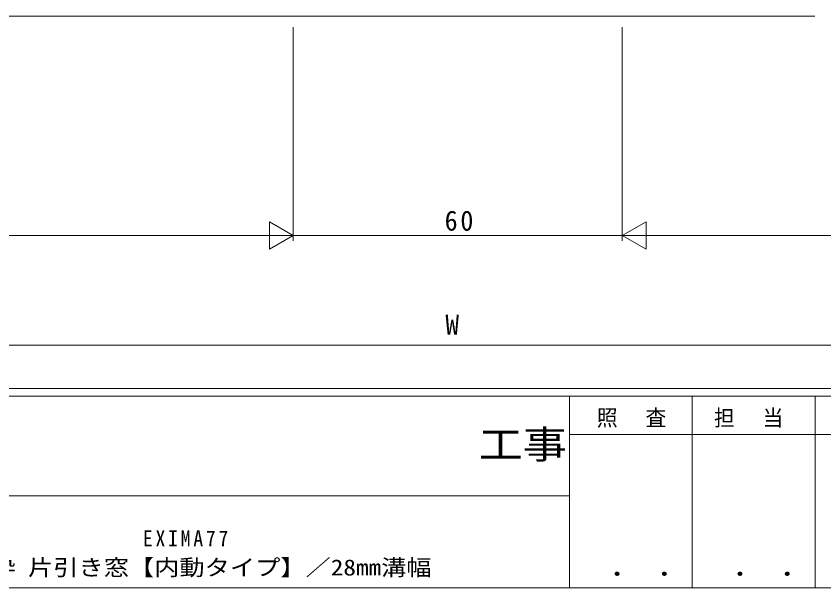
# Model space of a CAD drawing. Units: millimetres on the paper. Extents: x -420 to 373, y -297 to 267.
# Drawn here: x -3.4 to 143.9, y -297 to -192.7 of the extents above; entities that cross this region are included whole.
import ezdxf
from ezdxf.enums import TextEntityAlignment as Align

# ---------------------------------------------------------------- set-up
doc = ezdxf.new("R2010")
doc.units = ezdxf.units.MM
for name, color, linetype, lineweight in [('0-1_YKK_ZWAK', 7, 'Continuous', 9), ('0-3_YKK_12', 2, 'Continuous', 9), ('0-4_YKK_D', 6, 'Continuous', 9)]:
    doc.layers.add(name, color=color, linetype=linetype, lineweight=lineweight)
doc.layers.add('0-2_USER1', color=3, linetype='Continuous')
doc.styles.add('ＭＳ ゴシック', font='')
doc.styles.get('ＭＳ ゴシック').set_extended_font_data('MS Gothic')

msp = doc.modelspace()

# ---------------------------------------------------------------- linework, layer by layer
at = {"layer": '0-1_YKK_ZWAK'}
for p, q in [((352.3, -260.6), (-417.7, -260.6)), ((314.5, -262), (-417.7, -262)), ((97.5, -262), (97.5, -297)), ((119.9, -262), (119.9, -297)), ((142.3, -262), (142.3, -297)), ((165.684, -268.999), (97.5, -268.999)), ((-31.3, -280.199), (97.5, -280.199)), ((-417.7, -297), (314.5, -297))]:
    msp.add_line(p, q, dxfattribs=at)
at = {"layer": '0-3_YKK_12'}
msp.add_line((142.26, -192.697), (-51.833, -192.697), dxfattribs=at)
at = {"layer": '0-4_YKK_D'}
for p, q in [((47.147, -194.697), (47.147, -233.697)), ((47.147, -194.697), (47.147, -233.697)), ((107.147, -194.697), (107.147, -233.697)), ((107.147, -194.697), (107.147, -233.697)), ((47.147, -232.697), (42.817, -230.197)), ((42.817, -230.197), (42.817, -235.197)), ((107.147, -232.697), (111.477, -230.197)), ((111.477, -235.197), (111.477, -230.197)), ((-97.853, -232.697), (42.147, -232.697)), ((47.147, -232.697), (38.487, -232.697)), ((47.147, -232.697), (42.817, -235.197)), ((107.147, -232.697), (47.147, -232.697)), ((107.147, -232.697), (111.477, -235.197)), ((107.147, -232.697), (115.808, -232.697)), ((112.147, -232.697), (252.147, -232.697)), ((250.147, -252.697), (-95.853, -252.697))]:
    msp.add_line(p, q, dxfattribs=at)

# ---------------------------------------------------------------- texts
at = {"layer": '0-1_YKK_ZWAK', "color": 2, "style": 'ＭＳ ゴシック', "width": 1.15}
msp.add_text('工事', height=5.132, dxfattribs=at).set_placement((80.931, -274.956), align=Align.BOTTOM_LEFT)
at = {"layer": '0-1_YKK_ZWAK', "color": 3, "style": 'ＭＳ ゴシック', "width": 1.15}
for p in [(101.955, -295.946), (124.355, -295.946)]:
    msp.add_text(' ． ．', height=3.666, dxfattribs=at).set_placement(p, align=Align.BOTTOM_LEFT)
at = {"layer": '0-1_YKK_ZWAK', "char_height": 2.933, "attachment_point": 7, "style": 'ＭＳ ゴシック'}
for s, insert in [('\\T1.17;\\W0.95;照\\~\\~査', (102.489, -267.78)), ('\\T1.17;\\W0.95;担\\~\\~当', (123.855, -267.78))]:
    msp.add_mtext(s, dxfattribs=dict(at, insert=insert))
at = {"layer": '0-2_USER1', "color": 7, "style": 'ＭＳ ゴシック', "width": 1.15}
msp.add_text('つらいち枠 片引き窓【内動タイプ】／28mm溝幅 ', height=2.933, dxfattribs=at).set_placement((-26.523, -295.625), align=Align.BOTTOM_LEFT)
at = {"layer": '0-2_USER1', "color": 7, "insert": (19.717, -289.449), "char_height": 2.933, "attachment_point": 7, "style": 'ＭＳ ゴシック'}
msp.add_mtext('\\T1.28;\\W0.9;EXIMA77\\~', dxfattribs=at)
at = {"layer": '0-4_YKK_D', "color": 3, "style": 'ＭＳ ゴシック'}
msp.add_text('W', height=3.666, dxfattribs=at).set_placement((74.879, -251.897), align=Align.BOTTOM_LEFT)
at = {"layer": '0-4_YKK_D', "color": 3, "insert": (74.747, -231.897), "char_height": 3.666, "attachment_point": 7, "style": 'ＭＳ ゴシック'}
msp.add_mtext('\\T1.21;\\W0.95;60', dxfattribs=at)

doc.saveas('drawing.dxf')
